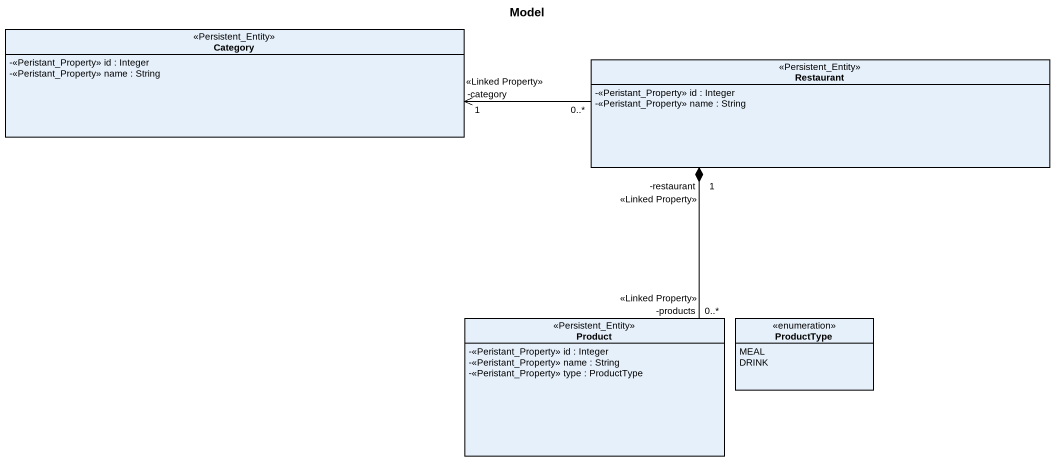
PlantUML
@startuml
title Model
hide circle
hide empty members
skinparam classAttributeIconSize 0
class Category <<Persistent_Entity>> {
  -<<Peristant_Property>> id : Integer
  -<<Peristant_Property>> name : String
}
class Restaurant <<Persistent_Entity>> {
  -<<Peristant_Property>> id : Integer
  -<<Peristant_Property>> name : String
}
class Product <<Persistent_Entity>> {
  -<<Peristant_Property>> id : Integer
  -<<Peristant_Property>> name : String
  -<<Peristant_Property>> type : ProductType
}
enum ProductType {
  MEAL
  DRINK
}
Restaurant "0..*" -left-> "1\n-category\n<<Linked Property>>" Category
Restaurant "-restaurant\n1\n<<Linked Property>>" *-- "-products\n0..*\n<<Linked Property>>" Product
@enduml
